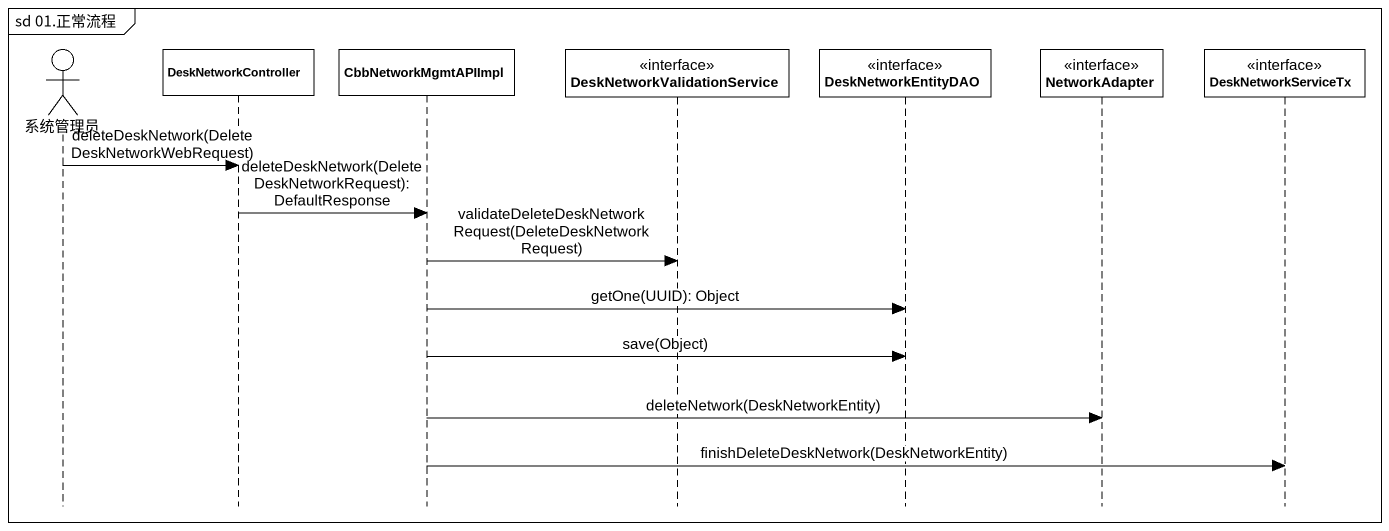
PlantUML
@startuml
mainframe sd 01.正常流程
hide footbox
actor 系统管理员
participant DeskNetworkController
participant CbbNetworkMgmtAPIImpl
participant DeskNetworkValidationService <<interface>>
participant DeskNetworkEntityDAO <<interface>>
participant NetworkAdapter <<interface>>
participant DeskNetworkServiceTx <<interface>>

系统管理员 -> DeskNetworkController : deleteDeskNetwork(DeleteDeskNetworkWebRequest)
DeskNetworkController -> CbbNetworkMgmtAPIImpl : deleteDeskNetwork(DeleteDeskNetworkRequest): DefaultResponse
CbbNetworkMgmtAPIImpl -> DeskNetworkValidationService : validateDeleteDeskNetworkRequest(DeleteDeskNetworkRequest)
CbbNetworkMgmtAPIImpl -> DeskNetworkEntityDAO : getOne(UUID): Object
CbbNetworkMgmtAPIImpl -> DeskNetworkEntityDAO : save(Object)
CbbNetworkMgmtAPIImpl -> NetworkAdapter : deleteNetwork(DeskNetworkEntity)
CbbNetworkMgmtAPIImpl -> DeskNetworkServiceTx : finishDeleteDeskNetwork(DeskNetworkEntity)
@enduml
